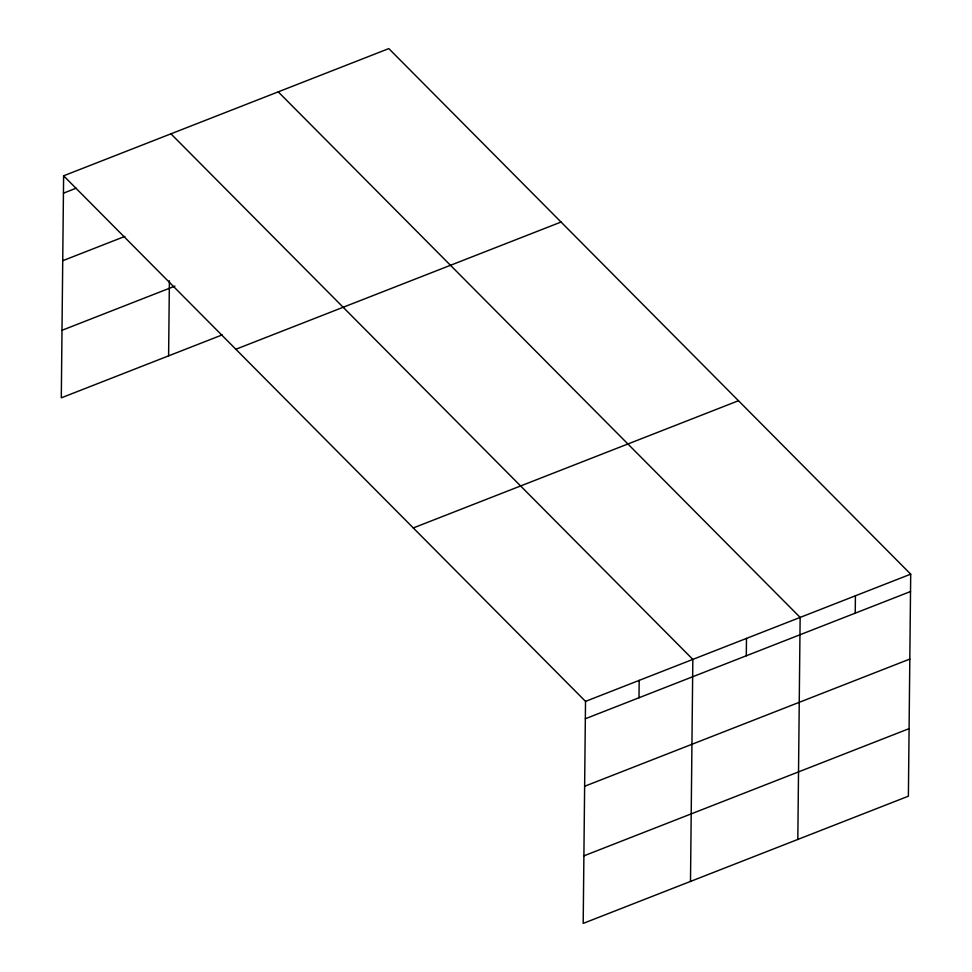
<?xml version="1.0" encoding="UTF-8"?>
<svg xmlns="http://www.w3.org/2000/svg" width="972" height="972" viewBox="0 0 972 972"><rect width="100%" height="100%" fill="white"/><g stroke="black" fill="none" stroke-linecap="round" stroke-linejoin="round"><path stroke-width="1.46" d="M63.617 175.81L585.521 701.383L583.188 923.4L908.383 796.189L910.703 574.16L388.812 48.6L63.617 175.81L61.297 397.84L222.26 334.866M168.606 355.849L169.395 280.75M638.993 697.75L639.175 680.388M690.497 881.422L692.829 659.393L170.938 133.832M746.302 655.772L746.484 638.41M797.818 839.443L800.138 617.414L278.247 91.854M855.239 613.15L855.421 595.787M63.435 193.173L76.144 188.204M62.73 260.715L124.866 236.415M62.001 330.298L174.96 286.108M235.844 349.252L561.038 222.041M413.294 527.942L738.477 400.731M585.521 701.383L910.703 574.16M585.338 718.745L910.521 591.523M584.622 786.275L909.816 659.065M583.893 855.858L909.087 728.648"/></g></svg>
